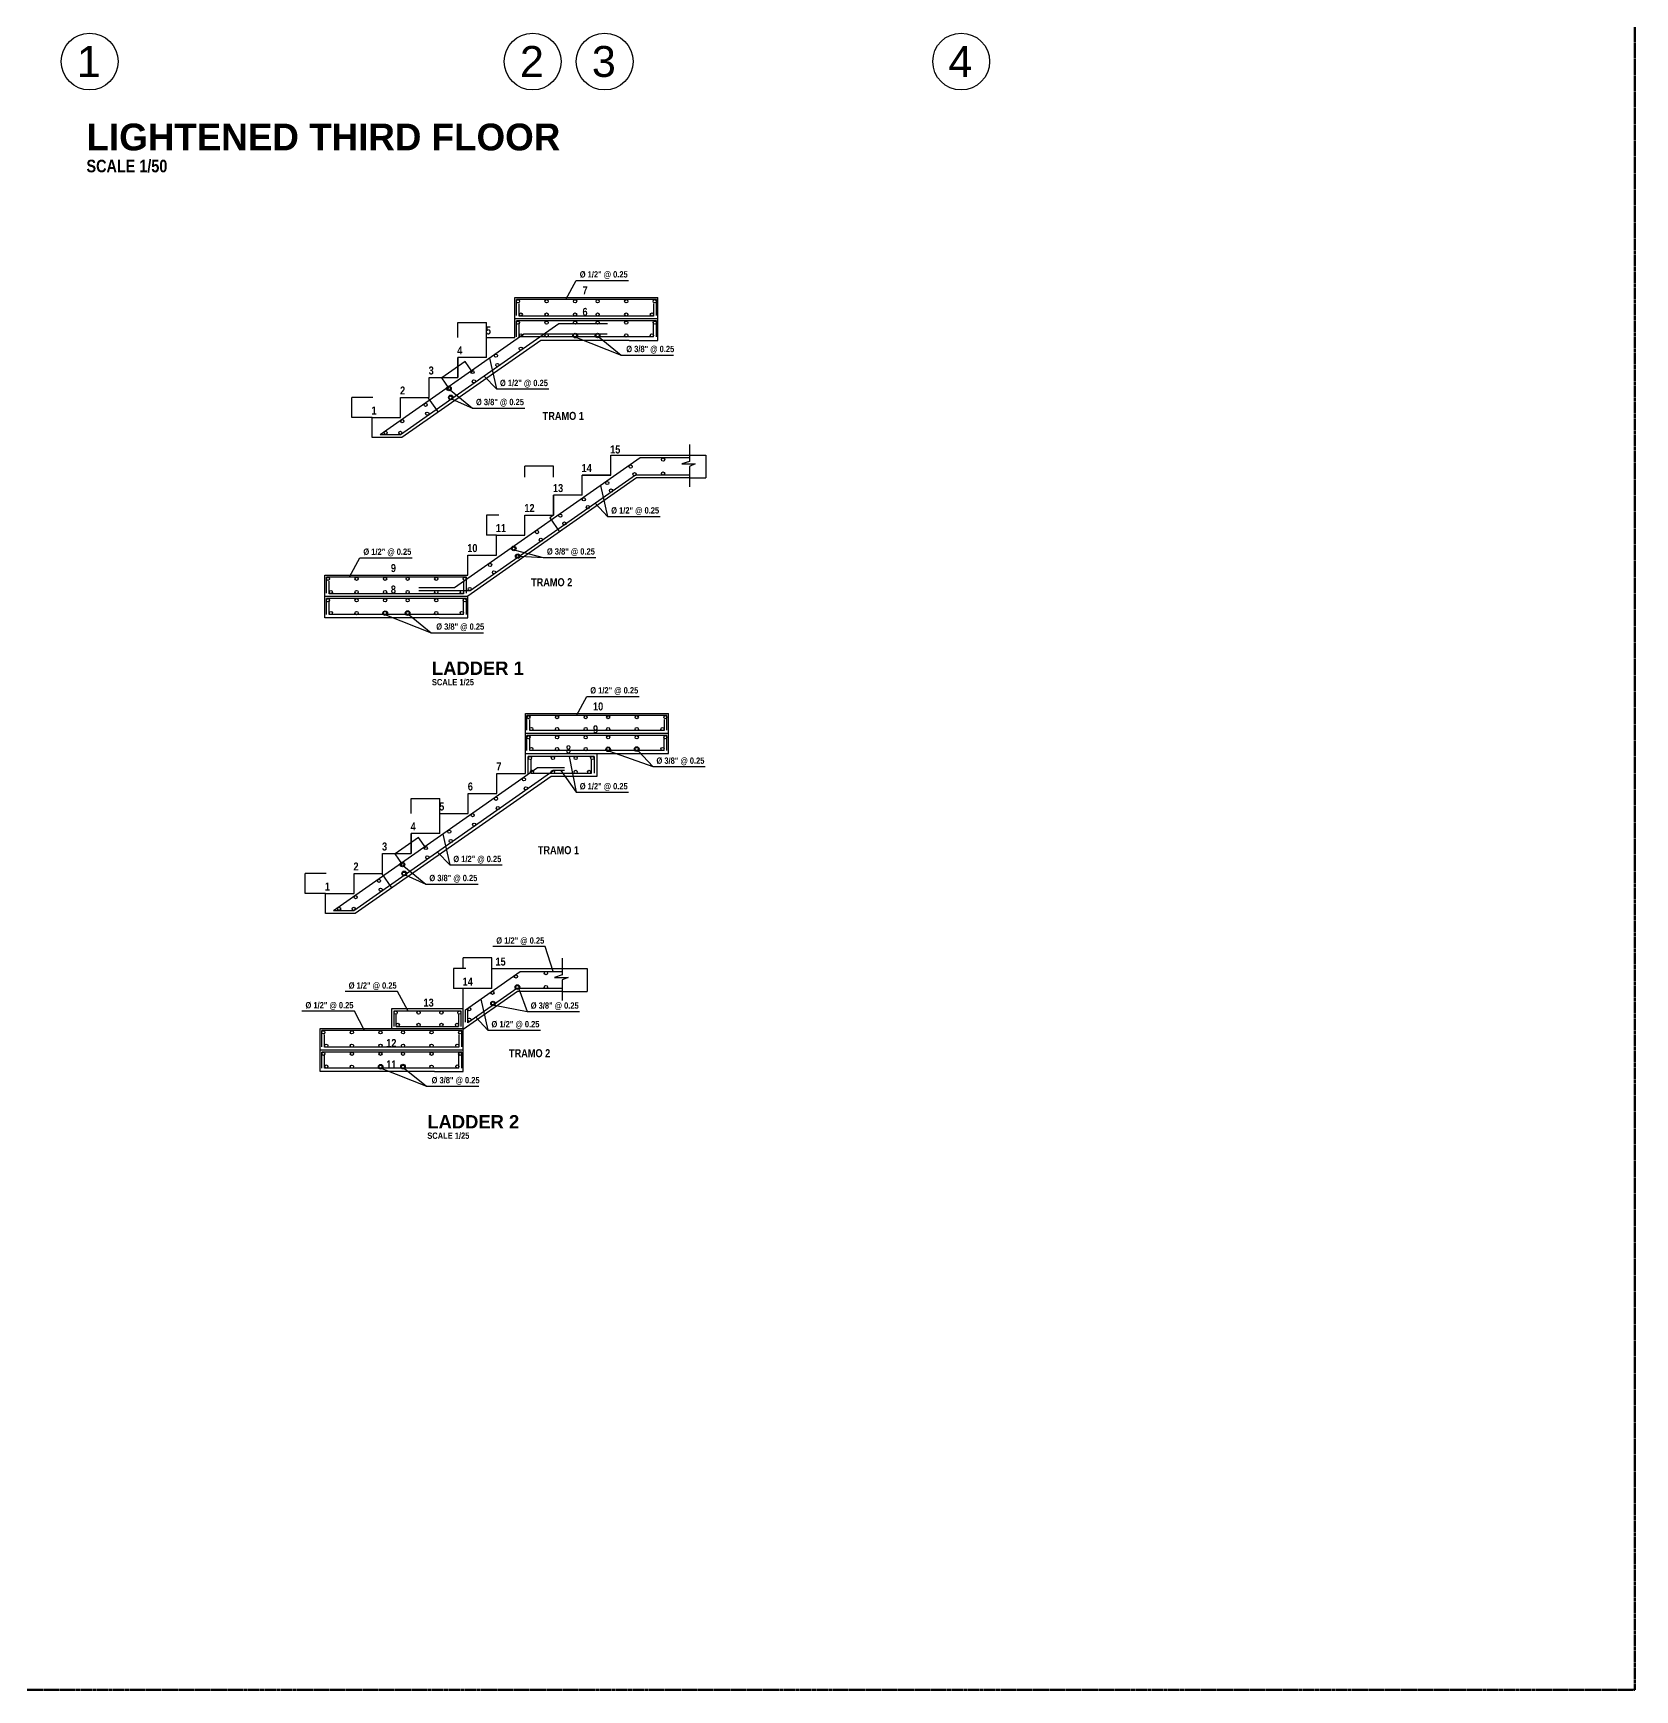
# Model space of a CAD drawing. Header units: millimetres. Extents: x -249630 to 95394, y -188036 to 109963.
# Drawn here: x 81014 to 95027, y -98829 to -84337 of the extents above; entities that cross this region are included whole.
import ezdxf

# ---------------------------------------------------------------- set-up
doc = ezdxf.new("R2010")
doc.units = ezdxf.units.MM
doc.header["$PDMODE"] = 2
doc.linetypes.add('DASHED2', pattern=[9.525, 6.35, -3.175])
for name, color, linetype in [('04', 4, 'Continuous'), ('DETALLES', 3, 'Continuous'), ('EJES', 161, 'Continuous'), ('SOMBRA', 252, 'Continuous'), ('SUBTITULOS', 90, 'Continuous'), ('TEXTOS', 11, 'Continuous'), ('TITULOS', 180, 'Continuous')]:
    doc.layers.add(name, color=color, linetype=linetype)
doc.styles.add('ARIAL', font='arial.ttf', dxfattribs={"height": 0.14})
doc.styles.add('COTAS', font='arial.ttf', dxfattribs={"width": 1.1})
doc.styles.add('DESCRIPCION(E)', font='swisscbi.ttf', dxfattribs={"width": 1.1, "oblique": 15, "height": 0.15})
doc.styles.add('SUBTITULOS(E)', font='swisscbi.ttf', dxfattribs={"oblique": 15, "height": 0.2})
doc.styles.add('TITULOS(E)', font='swisscbi.ttf', dxfattribs={"oblique": 15, "height": 0.23})
doc.dimstyles.new('Copy of COTA1-25', dxfattribs={"dimscale": 0.25, "dimtxt": 0.22, "dimasz": 0.12, "dimexe": 0.08, "dimexo": 0.05, "dimgap": 0.076, "dimtad": 2, "dimtih": 1, "dimtoh": 1, "dimzin": 4, "dimdsep": 46, "dimtxsty": 'COTAS', "dimblk": 'ARCHTICK', "dimcen": -0.1, "dimclrd": 141, "dimclre": 141, "dimclrt": 11, "dimadec": 0, "dimazin": 0, "dimtfac": 1, "dimtix": 1, "dimtmove": 1, "dimatfit": 3, "dimfxl": 1, "dimtolj": 1, "dimtzin": 0, "dimarcsym": 0})

# ---------------------------------------------------------------- blocks, each defined once
blk = doc.blocks.new('_ArchTick')
at = {"color": 0, "linetype": 'ByBlock', "const_width": 0.15}
blk.add_lwpolyline([(-0.5, -0.5), (0.5, 0.5)], dxfattribs=at)
blk = doc.blocks.new('*D512')
at = {"layer": 'Defpoints', "color": 0, "transparency": 16777216}
for p in [(84588, -87353), (84857, -87302), (84652, -87445)]:
    blk.add_point(p, dxfattribs=at)
at = {"layer": 'SOMBRA', "color": 141, "lineweight": -2, "transparency": 16777216}
for p, q in [((84793, -87209), (84588, -87353)), ((84857, -87302), (84793, -87209)), ((84652, -87445), (84588, -87353))]:
    blk.add_line(p, q, dxfattribs=at)
at = {"layer": 'SOMBRA', "color": 141, "lineweight": -2, "transparency": 16777216, "xscale": 0.03, "yscale": 0.03, "zscale": 0.03}
for p, rotation in [((84793, -87209), 34.99202019820901), ((84588, -87353), 214.992020198209)]:
    blk.add_blockref('_ArchTick', p, dxfattribs=dict(at, rotation=rotation))
at = {"layer": 'SOMBRA', "color": 11, "transparency": 16777216, "insert": (84690, -87281), "char_height": 0.055, "attachment_point": 5, "style": 'COTAS'}
blk.add_mtext('\\A1;250.00', dxfattribs=at)
blk = doc.blocks.new('*D513')
at = {"layer": 'Defpoints', "color": 0, "transparency": 16777216}
for p in [(84470, -87530), (84556, -87652), (84557, -87652)]:
    blk.add_point(p, dxfattribs=at)
at = {"layer": 'SOMBRA', "color": 141, "lineweight": -2, "transparency": 16777216}
for p, q in [((84470, -87530), (84471, -87529)), ((84471, -87529), (84557, -87652)), ((84556, -87652), (84557, -87652))]:
    blk.add_line(p, q, dxfattribs=at)
at = {"layer": 'SOMBRA', "color": 141, "lineweight": -2, "transparency": 16777216, "xscale": 0.03, "yscale": 0.03, "zscale": 0.03}
for p, rotation in [((84471, -87529), 124.9920201976844), ((84557, -87652), 304.9920201976843)]:
    blk.add_blockref('_ArchTick', p, dxfattribs=dict(at, rotation=rotation))
at = {"layer": 'SOMBRA', "color": 11, "transparency": 16777216, "insert": (84514, -87590), "char_height": 0.055, "attachment_point": 5, "style": 'COTAS'}
blk.add_mtext('\\A1;150.00', dxfattribs=at)
blk = doc.blocks.new('*D514')
at = {"layer": 'Defpoints', "color": 0, "transparency": 16777216}
for p in [(84979, -86869), (84729, -87000), (84979, -87000)]:
    blk.add_point(p, dxfattribs=at)
at = {"layer": 'SOMBRA', "color": 141, "lineweight": -2, "transparency": 16777216}
for p, q in [((84729, -87000), (84729, -86868)), ((84729, -86869), (84979, -86869)), ((84979, -87000), (84979, -86868))]:
    blk.add_line(p, q, dxfattribs=at)
at = {"layer": 'SOMBRA', "color": 141, "lineweight": -2, "transparency": 16777216, "xscale": 0.03, "yscale": 0.03, "zscale": 0.03, "rotation": 180}
blk.add_blockref('_ArchTick', (84729, -86869), dxfattribs=at)
at = {"layer": 'SOMBRA', "color": 141, "lineweight": -2, "transparency": 16777216, "xscale": 0.03, "yscale": 0.03, "zscale": 0.03}
blk.add_blockref('_ArchTick', (84979, -86869), dxfattribs=at)
at = {"layer": 'SOMBRA', "color": 11, "transparency": 16777216, "insert": (84854, -86868), "char_height": 0.055, "attachment_point": 5, "style": 'COTAS'}
blk.add_mtext('\\A1;250.00', dxfattribs=at)
blk = doc.blocks.new('*D515')
at = {"layer": 'Defpoints', "color": 0, "transparency": 16777216}
for p in [(83801, -87525), (83985, -87525), (83979, -87700)]:
    blk.add_point(p, dxfattribs=at)
at = {"layer": 'SOMBRA', "color": 141, "lineweight": -2, "transparency": 16777216}
for p, q in [((83985, -87525), (83801, -87525)), ((83801, -87700), (83801, -87525)), ((83979, -87700), (83801, -87700))]:
    blk.add_line(p, q, dxfattribs=at)
at = {"layer": 'SOMBRA', "color": 141, "lineweight": -2, "transparency": 16777216, "xscale": 0.03, "yscale": 0.03, "zscale": 0.03}
for p, rotation in [((83801, -87525), 90), ((83801, -87700), 270)]:
    blk.add_blockref('_ArchTick', p, dxfattribs=dict(at, rotation=rotation))
at = {"layer": 'SOMBRA', "color": 11, "transparency": 16777216, "insert": (83801, -87612), "char_height": 0.055, "attachment_point": 5, "style": 'COTAS'}
blk.add_mtext('\\A1;175.00', dxfattribs=at)
blk = doc.blocks.new('*D516')
at = {"layer": 'Defpoints', "color": 0, "transparency": 16777216}
for p in [(85316, -88126), (85316, -88220), (85566, -88220)]:
    blk.add_point(p, dxfattribs=at)
at = {"layer": 'SOMBRA', "color": 141, "lineweight": -2, "transparency": 16777216}
for p, q in [((85316, -88220), (85316, -88126)), ((85566, -88126), (85316, -88126)), ((85566, -88220), (85566, -88126))]:
    blk.add_line(p, q, dxfattribs=at)
at = {"layer": 'SOMBRA', "color": 141, "lineweight": -2, "transparency": 16777216, "xscale": 0.03, "yscale": 0.03, "zscale": 0.03, "rotation": 180}
blk.add_blockref('_ArchTick', (85316, -88126), dxfattribs=at)
at = {"layer": 'SOMBRA', "color": 141, "lineweight": -2, "transparency": 16777216, "xscale": 0.03, "yscale": 0.03, "zscale": 0.03}
blk.add_blockref('_ArchTick', (85566, -88126), dxfattribs=at)
at = {"layer": 'SOMBRA', "color": 11, "transparency": 16777216, "insert": (85441, -88126), "char_height": 0.055, "attachment_point": 5, "style": 'COTAS'}
blk.add_mtext('\\A1;250.00', dxfattribs=at)
blk = doc.blocks.new('*D517')
at = {"layer": 'Defpoints', "color": 0, "transparency": 16777216}
for p in [(85088, -88553), (84981, -88728), (85066, -88728)]:
    blk.add_point(p, dxfattribs=at)
at = {"layer": 'SOMBRA', "color": 141, "lineweight": -2, "transparency": 16777216}
for p, q in [((85088, -88553), (84981, -88553)), ((84981, -88553), (84981, -88728)), ((85066, -88728), (84981, -88728))]:
    blk.add_line(p, q, dxfattribs=at)
at = {"layer": 'SOMBRA', "color": 141, "lineweight": -2, "transparency": 16777216, "xscale": 0.03, "yscale": 0.03, "zscale": 0.03}
for p, rotation in [((84981, -88553), 90), ((84981, -88728), 270)]:
    blk.add_blockref('_ArchTick', p, dxfattribs=dict(at, rotation=rotation))
at = {"layer": 'SOMBRA', "color": 11, "transparency": 16777216, "insert": (84981, -88641), "char_height": 0.055, "attachment_point": 5, "style": 'COTAS'}
blk.add_mtext('\\A1;175.00', dxfattribs=at)
blk = doc.blocks.new('*D518')
at = {"layer": 'Defpoints', "color": 0, "transparency": 16777216}
for p in [(85566, -88553), (85652, -88676), (85620, -88699)]:
    blk.add_point(p, dxfattribs=at)
at = {"layer": 'SOMBRA', "color": 141, "lineweight": -2, "transparency": 16777216}
for p, q in [((85566, -88553), (85534, -88576)), ((85534, -88576), (85620, -88699)), ((85652, -88676), (85620, -88699))]:
    blk.add_line(p, q, dxfattribs=at)
at = {"layer": 'SOMBRA', "color": 141, "lineweight": -2, "transparency": 16777216, "xscale": 0.03, "yscale": 0.03, "zscale": 0.03}
for p, rotation in [((85534, -88576), 124.9920201976844), ((85620, -88699), 304.9920201976843)]:
    blk.add_blockref('_ArchTick', p, dxfattribs=dict(at, rotation=rotation))
at = {"layer": 'SOMBRA', "color": 11, "transparency": 16777216, "insert": (85577, -88637), "char_height": 0.055, "attachment_point": 5, "style": 'COTAS'}
blk.add_mtext('\\A1;150.00', dxfattribs=at)
blk = doc.blocks.new('*D519')
at = {"layer": 'Defpoints', "color": 0, "transparency": 16777216}
for p in [(84180, -91516), (84449, -91465), (84245, -91609)]:
    blk.add_point(p, dxfattribs=at)
at = {"layer": 'SOMBRA', "color": 141, "lineweight": -2, "transparency": 16777216}
for p, q in [((84385, -91373), (84180, -91516)), ((84449, -91465), (84385, -91373)), ((84245, -91609), (84180, -91516))]:
    blk.add_line(p, q, dxfattribs=at)
at = {"layer": 'SOMBRA', "color": 141, "lineweight": -2, "transparency": 16777216, "xscale": 0.03, "yscale": 0.03, "zscale": 0.03}
for p, rotation in [((84385, -91373), 34.99202019820901), ((84180, -91516), 214.992020198209)]:
    blk.add_blockref('_ArchTick', p, dxfattribs=dict(at, rotation=rotation))
at = {"layer": 'SOMBRA', "color": 11, "transparency": 16777216, "insert": (84282, -91445), "char_height": 0.055, "attachment_point": 5, "style": 'COTAS'}
blk.add_mtext('\\A1;250.00', dxfattribs=at)
blk = doc.blocks.new('*D520')
at = {"layer": 'Defpoints', "color": 0, "transparency": 16777216}
for p in [(84062, -91693), (84148, -91816), (84149, -91815)]:
    blk.add_point(p, dxfattribs=at)
at = {"layer": 'SOMBRA', "color": 141, "lineweight": -2, "transparency": 16777216}
for p, q in [((84062, -91693), (84063, -91692)), ((84063, -91692), (84149, -91815)), ((84148, -91816), (84149, -91815))]:
    blk.add_line(p, q, dxfattribs=at)
at = {"layer": 'SOMBRA', "color": 141, "lineweight": -2, "transparency": 16777216, "xscale": 0.03, "yscale": 0.03, "zscale": 0.03}
for p, rotation in [((84063, -91692), 124.992020203513), ((84149, -91815), 304.992020203513)]:
    blk.add_blockref('_ArchTick', p, dxfattribs=dict(at, rotation=rotation))
at = {"layer": 'SOMBRA', "color": 11, "transparency": 16777216, "insert": (84107, -91754), "char_height": 0.055, "attachment_point": 5, "style": 'COTAS'}
blk.add_mtext('\\A1;150.00', dxfattribs=at)
blk = doc.blocks.new('*D521')
at = {"layer": 'Defpoints', "color": 0, "transparency": 16777216}
for p in [(84571, -91032), (84321, -91164), (84571, -91164)]:
    blk.add_point(p, dxfattribs=at)
at = {"layer": 'SOMBRA', "color": 141, "lineweight": -2, "transparency": 16777216}
for p, q in [((84321, -91164), (84321, -91032)), ((84321, -91032), (84571, -91032)), ((84571, -91164), (84571, -91032))]:
    blk.add_line(p, q, dxfattribs=at)
at = {"layer": 'SOMBRA', "color": 141, "lineweight": -2, "transparency": 16777216, "xscale": 0.03, "yscale": 0.03, "zscale": 0.03, "rotation": 180}
blk.add_blockref('_ArchTick', (84321, -91032), dxfattribs=at)
at = {"layer": 'SOMBRA', "color": 141, "lineweight": -2, "transparency": 16777216, "xscale": 0.03, "yscale": 0.03, "zscale": 0.03}
blk.add_blockref('_ArchTick', (84571, -91032), dxfattribs=at)
at = {"layer": 'SOMBRA', "color": 11, "transparency": 16777216, "insert": (84446, -91032), "char_height": 0.055, "attachment_point": 5, "style": 'COTAS'}
blk.add_mtext('\\A1;250.00', dxfattribs=at)
blk = doc.blocks.new('*D522')
at = {"layer": 'Defpoints', "color": 0, "transparency": 16777216}
for p in [(83394, -91689), (83578, -91689), (83571, -91864)]:
    blk.add_point(p, dxfattribs=at)
at = {"layer": 'SOMBRA', "color": 141, "lineweight": -2, "transparency": 16777216}
for p, q in [((83578, -91689), (83394, -91689)), ((83394, -91864), (83394, -91689)), ((83571, -91864), (83394, -91864))]:
    blk.add_line(p, q, dxfattribs=at)
at = {"layer": 'SOMBRA', "color": 141, "lineweight": -2, "transparency": 16777216, "xscale": 0.03, "yscale": 0.03, "zscale": 0.03}
for p, rotation in [((83394, -91689), 90), ((83394, -91864), 270)]:
    blk.add_blockref('_ArchTick', p, dxfattribs=dict(at, rotation=rotation))
at = {"layer": 'SOMBRA', "color": 11, "transparency": 16777216, "insert": (83393, -91776), "char_height": 0.055, "attachment_point": 5, "style": 'COTAS'}
blk.add_mtext('\\A1;175.00', dxfattribs=at)
blk = doc.blocks.new('*D523')
at = {"layer": 'Defpoints', "color": 0, "transparency": 16777216}
for p in [(84776, -92427), (84776, -92520), (85026, -92520)]:
    blk.add_point(p, dxfattribs=at)
at = {"layer": 'SOMBRA', "color": 141, "lineweight": -2, "transparency": 16777216}
for p, q in [((84776, -92520), (84776, -92427)), ((85026, -92427), (84776, -92427)), ((85026, -92520), (85026, -92427))]:
    blk.add_line(p, q, dxfattribs=at)
at = {"layer": 'SOMBRA', "color": 141, "lineweight": -2, "transparency": 16777216, "xscale": 0.03, "yscale": 0.03, "zscale": 0.03, "rotation": 180}
blk.add_blockref('_ArchTick', (84776, -92427), dxfattribs=at)
at = {"layer": 'SOMBRA', "color": 141, "lineweight": -2, "transparency": 16777216, "xscale": 0.03, "yscale": 0.03, "zscale": 0.03}
blk.add_blockref('_ArchTick', (85026, -92427), dxfattribs=at)
at = {"layer": 'SOMBRA', "color": 11, "transparency": 16777216, "insert": (84901, -92427), "char_height": 0.055, "attachment_point": 5, "style": 'COTAS'}
blk.add_mtext('\\A1;250.00', dxfattribs=at)
blk = doc.blocks.new('*D524')
at = {"layer": 'Defpoints', "color": 0, "transparency": 16777216}
for p in [(84798, -92520), (84690, -92695), (84776, -92695)]:
    blk.add_point(p, dxfattribs=at)
at = {"layer": 'SOMBRA', "color": 141, "lineweight": -2, "transparency": 16777216}
for p, q in [((84798, -92520), (84690, -92520)), ((84690, -92520), (84690, -92695)), ((84776, -92695), (84690, -92695))]:
    blk.add_line(p, q, dxfattribs=at)
at = {"layer": 'SOMBRA', "color": 141, "lineweight": -2, "transparency": 16777216, "xscale": 0.03, "yscale": 0.03, "zscale": 0.03}
for p, rotation in [((84690, -92520), 90), ((84690, -92695), 270)]:
    blk.add_blockref('_ArchTick', p, dxfattribs=dict(at, rotation=rotation))
at = {"layer": 'SOMBRA', "color": 11, "transparency": 16777216, "insert": (84690, -92608), "char_height": 0.055, "attachment_point": 5, "style": 'COTAS'}
blk.add_mtext('\\A1;175.00', dxfattribs=at)
blk = doc.blocks.new('*D525')
at = {"layer": 'Defpoints', "color": 0, "transparency": 16777216}
for p in [(85641, -92520), (85641, -92720), (85862, -92720)]:
    blk.add_point(p, dxfattribs=at)
at = {"layer": 'SOMBRA', "color": 141, "lineweight": -2, "transparency": 16777216}
for p, q in [((85641, -92520), (85862, -92520)), ((85862, -92520), (85862, -92720)), ((85641, -92720), (85862, -92720))]:
    blk.add_line(p, q, dxfattribs=at)
at = {"layer": 'SOMBRA', "color": 141, "lineweight": -2, "transparency": 16777216, "xscale": 0.03, "yscale": 0.03, "zscale": 0.03}
for p, rotation in [((85862, -92520), 90), ((85862, -92720), 270)]:
    blk.add_blockref('_ArchTick', p, dxfattribs=dict(at, rotation=rotation))
at = {"layer": 'SOMBRA', "color": 11, "transparency": 16777216, "insert": (85862, -92620), "char_height": 0.055, "attachment_point": 5, "style": 'COTAS'}
blk.add_mtext('\\A1;200.00', dxfattribs=at)
blk = doc.blocks.new('*D526')
at = {"layer": 'Defpoints', "color": 0, "transparency": 16777216}
for p in [(86755, -88028), (86755, -88228), (86899, -88228)]:
    blk.add_point(p, dxfattribs=at)
at = {"layer": 'SOMBRA', "color": 141, "lineweight": -2, "transparency": 16777216}
for p, q in [((86755, -88028), (86899, -88028)), ((86899, -88028), (86899, -88228)), ((86755, -88228), (86899, -88228))]:
    blk.add_line(p, q, dxfattribs=at)
at = {"layer": 'SOMBRA', "color": 141, "lineweight": -2, "transparency": 16777216, "xscale": 0.03, "yscale": 0.03, "zscale": 0.03}
for p, rotation in [((86899, -88028), 90), ((86899, -88228), 270)]:
    blk.add_blockref('_ArchTick', p, dxfattribs=dict(at, rotation=rotation))
at = {"layer": 'SOMBRA', "color": 11, "transparency": 16777216, "insert": (86899, -88128), "char_height": 0.055, "attachment_point": 5, "style": 'COTAS'}
blk.add_mtext('\\A1;200.00', dxfattribs=at)

msp = doc.modelspace()

# ---------------------------------------------------------------- linework, layer by layer
at = {"color": 2, "linetype": 'Continuous'}
for p, q in [((85228.579, -86649.947), (86478.579, -86649.947)), ((85228.579, -86824.947), (85228.579, -86649.947)), ((85228.579, -86999.947), (85228.579, -86824.947)), ((85454.433, -87024.947), (84240.148, -87874.947)), ((84978.579, -87174.947), (84978.579, -86999.947)), ((84978.579, -86999.947), (85228.579, -86999.947)), ((86228.579, -87024.947), (85454.433, -87024.947)), ((84978.579, -87174.947), (84728.579, -87174.947)), ((84728.579, -87174.947), (84728.579, -87349.947)), ((84728.579, -87349.947), (84728.579, -87174.947)), ((84728.579, -87349.947), (84728.579, -87174.947)), ((84728.579, -87174.947), (84728.579, -87349.947)), ((84728.579, -87349.947), (84728.579, -87174.947)), ((84728.579, -87349.947), (84728.579, -87174.947)), ((84478.579, -87524.947), (84478.579, -87349.947)), ((84478.579, -87349.947), (84728.579, -87349.947)), ((84478.579, -87349.947), (84728.579, -87349.947)), ((84228.579, -87524.947), (84478.579, -87524.947)), ((84228.579, -87699.947), (84228.579, -87524.947)), ((83978.579, -87874.947), (83978.579, -87699.947)), ((83978.579, -87699.947), (84228.579, -87699.947)), ((83978.579, -87874.947), (83978.579, -87699.947)), ((84240.148, -87874.947), (83978.579, -87874.947)), ((86066.327, -88203.244), (86066.327, -88028.244)), ((85816.327, -88378.244), (85816.327, -88203.244)), ((85816.327, -88203.244), (86066.327, -88203.244)), ((86066.327, -88203.244), (85816.327, -88203.244)), ((85816.327, -88378.244), (85566.327, -88378.244)), ((85566.327, -88378.244), (85566.327, -88553.244)), ((85566.327, -88553.244), (85566.327, -88378.244)), ((85566.327, -88553.244), (85566.327, -88378.244)), ((85566.327, -88378.244), (85566.327, -88553.244)), ((85566.327, -88553.244), (85566.327, -88378.244)), ((85566.327, -88553.244), (85566.327, -88378.244)), ((85316.327, -88728.244), (85316.327, -88553.244)), ((85316.327, -88553.244), (85566.327, -88553.244)), ((85316.327, -88553.244), (85566.327, -88553.244)), ((85066.327, -88728.244), (85316.327, -88728.244)), ((85066.327, -88903.244), (85066.327, -88728.244)), ((84816.327, -89078.244), (84816.327, -88903.244)), ((84816.327, -88903.244), (85066.327, -88903.244)), ((84816.327, -89078.244), (84816.327, -88903.244)), ((83566.327, -89078.244), (84816.327, -89078.244)), ((83566.327, -89253.244), (83566.327, -89078.244)), ((83566.327, -89453.244), (83566.327, -89253.244)), ((84566.327, -89453.244), (83566.327, -89453.244)), ((85320.829, -90288.578), (86570.829, -90288.578)), ((85320.829, -90451.078), (85320.829, -90288.578)), ((86570.829, -90638.578), (86570.829, -90288.578)), ((85320.829, -90638.578), (85320.829, -90451.078)), ((85320.829, -90813.578), (85320.829, -90638.578)), ((85945.829, -90638.578), (85945.829, -90838.578)), ((85546.684, -90838.578), (83832.398, -92038.578)), ((85070.829, -90988.578), (85070.829, -90813.578)), ((85070.829, -90813.578), (85320.829, -90813.578)), ((85945.829, -90838.578), (85546.684, -90838.578)), ((84820.829, -91163.578), (84820.829, -90988.578)), ((84820.829, -90988.578), (85070.829, -90988.578)), ((84570.829, -91338.578), (84570.829, -91163.578)), ((84570.829, -91163.578), (84820.829, -91163.578)), ((84570.829, -91338.578), (84320.829, -91338.578)), ((84320.829, -91338.578), (84320.829, -91513.578)), ((84320.829, -91513.578), (84320.829, -91338.578)), ((84320.829, -91513.578), (84320.829, -91338.578)), ((84320.829, -91338.578), (84320.829, -91513.578)), ((84320.829, -91513.578), (84320.829, -91338.578)), ((84320.829, -91513.578), (84320.829, -91338.578)), ((84070.829, -91688.578), (84070.829, -91513.578)), ((84070.829, -91513.578), (84320.829, -91513.578)), ((84070.829, -91513.578), (84320.829, -91513.578)), ((83820.829, -91688.578), (84070.829, -91688.578)), ((83820.829, -91863.578), (83820.829, -91688.578)), ((83570.829, -92038.578), (83570.829, -91863.578)), ((83570.829, -91863.578), (83820.829, -91863.578)), ((83570.829, -92038.578), (83570.829, -91863.578)), ((83832.398, -92038.578), (83570.829, -92038.578)), ((85025.956, -92520.456), (85641.461, -92520.456)), ((85025.956, -92695.456), (85025.956, -92520.456)), ((84775.956, -93053.554), (84775.956, -92695.456)), ((84150.956, -93045.456), (84150.956, -92870.456)), ((84150.956, -92870.456), (84775.956, -92870.456)), ((84150.956, -93045.456), (84150.956, -92870.456)), ((83525.956, -93045.456), (84150.956, -93045.456)), ((83525.956, -93220.456), (83525.956, -93045.456)), ((83525.956, -93420.456), (83525.956, -93220.456)), ((84525.956, -93420.456), (83525.956, -93420.456))]:
    msp.add_line(p, q, dxfattribs=at)
at = {"color": 5, "linetype": 'Continuous'}
for p, q in [((86465.914, -86667.447), (85241.243, -86667.447)), ((85241.243, -86807.447), (85241.243, -86667.447)), ((85266.243, -86812.447), (85266.243, -86701.631)), ((86440.914, -86701.257), (86440.914, -86812.447)), ((86465.914, -86807.447), (86465.914, -86667.447)), ((85613.449, -86879.947), (84227.734, -87849.947)), ((86465.914, -86854.947), (85241.243, -86854.947)), ((85241.243, -86994.947), (85241.243, -86854.947)), ((86440.914, -86812.447), (85266.243, -86812.447)), ((85266.243, -86994.947), (85266.243, -86872.632)), ((86039.682, -86879.947), (85613.449, -86879.947)), ((86440.914, -86994.947), (86440.914, -86868.574)), ((86465.914, -86994.947), (86465.914, -86854.947)), ((85305.785, -86969.947), (84048.642, -87849.947)), ((86440.914, -86994.947), (85266.243, -86994.947)), ((86035.411, -86969.947), (85305.785, -86969.947)), ((84227.734, -87849.947), (84048.642, -87849.947)), ((86284.301, -88203.244), (84837.873, -89215.744)), ((86754.503, -88203.244), (86284.301, -88203.244)), ((84803.663, -89095.744), (83578.991, -89095.744)), ((83578.991, -89235.744), (83578.991, -89095.744)), ((84803.663, -89235.744), (84803.663, -89095.744)), ((83603.991, -89240.744), (83603.991, -89129.927)), ((84778.663, -89240.744), (83603.991, -89240.744)), ((84837.873, -89215.744), (84388.551, -89215.744)), ((84778.663, -89129.554), (84778.663, -89240.744)), ((84803.663, -89283.244), (83578.991, -89283.244)), ((83578.991, -89423.244), (83578.991, -89283.244)), ((83603.991, -89423.244), (83603.991, -89300.928)), ((84778.663, -89423.244), (84778.663, -89296.87)), ((84803.663, -89423.244), (84803.663, -89283.244)), ((84778.663, -89423.244), (83603.991, -89423.244)), ((86558.165, -90306.078), (85333.493, -90306.078)), ((85333.493, -90433.578), (85333.493, -90306.078)), ((85358.493, -90438.578), (85358.493, -90340.262)), ((86533.165, -90339.888), (86533.165, -90438.578)), ((86558.165, -90433.578), (86558.165, -90306.078)), ((86558.165, -90481.078), (85333.493, -90481.078)), ((85333.493, -90613.186), (85333.493, -90481.078)), ((86533.165, -90438.578), (85358.493, -90438.578)), ((85358.493, -90613.186), (85358.493, -90498.763)), ((86533.165, -90613.186), (86533.165, -90494.704)), ((86558.165, -90613.186), (86558.165, -90481.078)), ((85345.829, -90813.578), (85345.829, -90663.578)), ((86533.165, -90613.186), (85358.493, -90613.186)), ((85370.829, -90813.578), (85370.829, -90687.368)), ((85895.829, -90689.793), (85895.829, -90813.578)), ((85920.829, -90663.578), (85920.829, -90811.081)), ((85426.607, -90763.578), (83640.892, -92013.578)), ((85569.985, -90788.578), (83819.985, -92013.578)), ((85895.829, -90813.578), (85370.829, -90813.578)), ((85661.218, -90763.578), (85426.607, -90763.578)), ((85661.557, -90788.578), (85569.985, -90788.578)), ((83819.985, -92013.578), (83640.892, -92013.578)), ((85243.931, -92695.456), (84815.956, -92995.037)), ((85641.461, -92695.456), (85243.931, -92695.456)), ((84170.956, -92890.456), (84755.956, -92890.456)), ((84170.956, -93025.456), (84170.956, -92890.456)), ((84795.956, -92987.55), (84795.956, -92880.869)), ((84815.956, -92995.037), (84815.956, -92884.845)), ((84190.956, -93025.456), (84190.956, -92912.736)), ((84763.292, -93062.956), (83538.621, -93062.956)), ((83538.621, -93202.956), (83538.621, -93062.956)), ((83563.621, -93207.956), (83563.621, -93097.139)), ((84738.292, -93096.766), (84738.292, -93207.956)), ((84763.292, -93202.956), (84763.292, -93062.956)), ((84763.292, -93250.456), (83538.621, -93250.456)), ((83538.621, -93390.456), (83538.621, -93250.456)), ((84738.292, -93207.956), (83563.621, -93207.956)), ((83563.621, -93390.456), (83563.621, -93268.14)), ((84738.292, -93390.456), (84738.292, -93264.082)), ((84763.292, -93390.456), (84763.292, -93250.456)), ((84738.292, -93390.456), (83563.621, -93390.456))]:
    msp.add_line(p, q, dxfattribs=at)
at = {"color": 1, "lineweight": -2}
for p, q in [((86754.503, -87935.537), (86754.503, -88085.272)), ((86754.503, -88083.195), (86687.843, -88105.026)), ((86687.843, -88105.026), (86806.913, -88105.26)), ((86806.913, -88105.26), (86754.503, -88127.069)), ((85641.461, -92427.749), (85641.461, -92577.484)), ((85641.461, -92575.407), (85574.8, -92597.238)), ((85574.8, -92597.238), (85693.87, -92597.472)), ((85693.87, -92597.472), (85641.461, -92619.281))]:
    msp.add_line(p, q, dxfattribs=at)
at = {"color": 2, "linetype": 'Continuous'}
for points in [[(86228.579, -87024.947), (86478.579, -87024.947), (86478.579, -86649.947)], [(86066.327, -88028.244), (86754.503, -88028.244)], [(86754.503, -88228.244), (86292.182, -88228.244), (84816.327, -89261.342)], [(84566.327, -89453.244), (84816.327, -89453.244), (84816.327, -89261.342)], [(85320.829, -90638.578), (85320.829, -90638.578)], [(85945.829, -90638.578), (86570.829, -90638.578)], [(85025.956, -92695.456), (84775.956, -92695.456)], [(85641.461, -92720.456), (85251.811, -92720.456), (84775.956, -93053.554)], [(84525.956, -93420.456), (84775.956, -93420.456), (84775.956, -93053.554)]]:
    msp.add_lwpolyline(points, dxfattribs=at)
at = {"color": 5, "linetype": 'Continuous'}
for points in [[(86754.503, -88053.244), (86324.208, -88053.244), (84699.208, -89190.744), (84388.551, -89190.744)], [(85920.829, -90663.578), (85345.829, -90663.578)], [(84795.956, -92880.869), (85275.118, -92545.456), (85641.461, -92545.456)], [(84755.956, -92890.456), (84755.956, -93025.456)], [(84190.956, -93025.456), (84735.956, -93025.456)], [(84735.956, -92913.527), (84735.956, -93025.456)]]:
    msp.add_lwpolyline(points, dxfattribs=at)
at = {"color": 1, "lineweight": -2}
for points in [[(86754.503, -88127.069), (86754.503, -88306.166)], [(85641.461, -92619.281), (85641.461, -92798.377)]]:
    msp.add_lwpolyline(points, dxfattribs=at)
at = {"color": 5, "linetype": 'Continuous', "lineweight": -2, "ltscale": 0.18}
for centre in [(85255.243, -86682.387), (85280.243, -86798.447), (85505.243, -86682.387), (85505.243, -86798.447), (85755.243, -86682.387), (85755.243, -86798.447), (85952.139, -86682.387), (85952.139, -86798.447), (86202.139, -86682.387), (86202.139, -86798.447), (86427.139, -86798.447), (86452.139, -86682.387), (85255.243, -86869.887), (85505.243, -86869.887), (85755.243, -86869.887), (85952.139, -86869.887), (86202.139, -86869.887), (86452.139, -86869.887), (85279.589, -87096.988), (85280.243, -86980.947), (85505.243, -86981.945), (85755.243, -86981.945), (85952.139, -86981.945), (86202.139, -86981.945), (86427.139, -86980.947), (85061.981, -87158.341), (85074.781, -87240.354), (84857.173, -87301.706), (84869.973, -87383.719), (84652.365, -87445.072), (84665.165, -87527.085), (84447.557, -87588.437), (84461.499, -87665.649), (84242.749, -87731.803), (84097.884, -87833.709), (84226.396, -87833.709), (86525.12, -88067.244), (86240.838, -88128.602), (86275.201, -88195.614), (86525.12, -88189.244), (86036.03, -88271.968), (86070.031, -88338.46), (85831.222, -88415.334), (85866.216, -88483.251), (85421.606, -88702.065), (85626.414, -88558.699), (85661.616, -88626.916), (85216.798, -88845.43), (85455.338, -88768.17), (85011.684, -88989.01), (85251.161, -88912.442), (83592.991, -89110.683), (83842.991, -89110.683), (84092.991, -89110.683), (84289.887, -89110.683), (84539.887, -89110.683), (84789.887, -89110.683), (85045.104, -89054.006), (83617.991, -89226.744), (83842.991, -89226.744), (84092.991, -89226.744), (84289.887, -89226.744), (84539.887, -89226.744), (84764.887, -89226.744), (84832.831, -89199.84), (83592.991, -89298.183), (83617.991, -89409.244), (83842.991, -89298.183), (83842.991, -89410.242), (84092.991, -89298.183), (84092.991, -89410.242), (84289.887, -89298.183), (84289.887, -89410.242), (84539.887, -89298.183), (84539.887, -89410.242), (84764.887, -89409.244), (84789.887, -89298.183), (85347.493, -90321.018), (85372.493, -90424.578), (85597.493, -90321.018), (85597.493, -90424.578), (85847.493, -90321.018), (85847.493, -90424.578), (86044.389, -90321.018), (86044.389, -90424.578), (86294.389, -90321.018), (86294.389, -90424.578), (86519.389, -90424.578), (86544.389, -90321.018), (85347.493, -90496.018), (85597.493, -90496.018), (85847.493, -90496.018), (86044.389, -90496.018), (86294.389, -90496.018), (86544.389, -90496.018), (85360.568, -90677.578), (85372.493, -90599.186), (85560.568, -90677.578), (85597.493, -90600.184), (85760.568, -90677.578), (85847.493, -90600.184), (85905.087, -90677.578), (86044.389, -90600.184), (86294.389, -90600.184), (86519.389, -90599.186), (85307.22, -90864.16), (85378.376, -90799.578), (85560.568, -90799.578), (85760.568, -90799.578), (85878.376, -90799.578), (85324.664, -90943.642), (85063.236, -91034.369), (85078.894, -91115.681), (84858.734, -91178.17), (84871.839, -91260.619), (84654.232, -91321.971), (84667.031, -91403.985), (84449.424, -91465.337), (84462.223, -91547.35), (84244.616, -91608.702), (84257.415, -91690.716), (84039.808, -91752.068), (84053.749, -91829.28), (83690.135, -91997.34), (83818.647, -91997.34), (83835, -91895.434), (85237.265, -92588.981), (85499.733, -92559.456), (85032.457, -92732.347), (85249.249, -92680.746), (85499.733, -92681.456), (84185.695, -92904.456), (84385.695, -92904.456), (84585.695, -92904.456), (84741.956, -92904.456), (84828.932, -92874.815), (85035.329, -92824.075), (84203.503, -93012.456), (84385.695, -93012.456), (84585.695, -93012.456), (84721.956, -93012.456), (84830.513, -92967.742), (83552.621, -93077.895), (83577.621, -93193.956), (83802.621, -93077.895), (83802.621, -93193.956), (84052.621, -93077.895), (84052.621, -93193.956), (84249.517, -93077.895), (84249.517, -93193.956), (84499.517, -93077.895), (84499.517, -93193.956), (84724.517, -93193.956), (84749.517, -93077.895), (83552.621, -93265.395), (83802.621, -93265.395), (84052.621, -93265.395), (84249.517, -93265.395), (84499.517, -93265.395), (84749.517, -93265.395), (83577.621, -93376.456), (83802.621, -93377.454), (84052.621, -93377.454), (84249.517, -93377.454), (84499.517, -93377.454), (84724.517, -93376.456)]:
    msp.add_circle(centre, 14, dxfattribs=at)
at = {"layer": '04', "extrusion": (0, 0, -1)}
for points in [[(-85768.012, -86999.501), (-86157.032, -87153.715), (-86615.935, -87153.715)], [(-85965.054, -86997.473), (-86157.032, -87153.715), (-86615.935, -87153.715)], [(-84664.581, -87460.451), (-84856.559, -87616.694), (-85315.463, -87616.694)], [(-84680.841, -87539.432), (-84856.559, -87616.694), (-85315.463, -87616.694)], [(-85231.335, -88859.711), (-85477.094, -88923.467), (-85935.997, -88923.467)], [(-85272.854, -88912.708), (-85477.094, -88923.467), (-85935.997, -88923.467)], [(-84105.453, -89427.797), (-84494.473, -89582.012), (-84953.377, -89582.012)], [(-84302.495, -89425.769), (-84494.473, -89582.012), (-84953.377, -89582.012)], [(-86056.967, -90617.355), (-86435.451, -90753.689), (-86894.355, -90753.689)], [(-86306.138, -90616.286), (-86435.451, -90753.689), (-86894.355, -90753.689)], [(-84256.832, -91624.082), (-84448.81, -91780.325), (-84907.713, -91780.325)], [(-84273.092, -91703.063), (-84448.81, -91780.325), (-84907.713, -91780.325)], [(-85262.891, -92696.943), (-85335.597, -92895.855), (-85794.5, -92895.855)], [(-85049.933, -92840.562), (-85335.597, -92895.855), (-85794.5, -92895.855)], [(-84065.083, -93395.009), (-84454.103, -93549.223), (-84913.006, -93549.223)], [(-84262.125, -93392.981), (-84454.103, -93549.223), (-84913.006, -93549.223)]]:
    msp.add_lwpolyline(points, dxfattribs=at)
at = {"layer": '04'}
for centre in [(85756.84, -86982.676), (85952.139, -86981.945), (84651.666, -87444.924), (84667.927, -87523.905), (85218.421, -88844.183), (85252.658, -88912.708), (84094.282, -89410.972), (84289.581, -89410.242), (86044.053, -90601.827), (86294.08, -90600.085), (84243.917, -91608.555), (84260.177, -91687.536), (85249.976, -92681.415), (85037.018, -92825.034), (84053.911, -93378.184), (84249.21, -93377.454)]:
    msp.add_circle(centre, 20.196, dxfattribs=at)
at = {"layer": 'DETALLES'}
for points in [[(86478.579, -86837.447), (85228.579, -86837.447)], [(84816.327, -89265.744), (83566.327, -89265.744)], [(86570.829, -90463.578), (85320.829, -90463.578)], [(85320.829, -90638.578), (85945.829, -90638.578)], [(84150.956, -93045.456), (84775.956, -93045.456)], [(84775.956, -93232.956), (83525.956, -93232.956)]]:
    msp.add_lwpolyline(points, dxfattribs=at)
at = {"layer": 'EJES'}
for centre in [(81507.714, -84586.047), (85383.953, -84586.047), (86013.226, -84586.047), (89132.714, -84586.047)]:
    msp.add_circle(centre, 248.625, dxfattribs=at)
at = {"layer": 'SOMBRA', "color": 3, "linetype": 'DASHED2', "lineweight": 90}
msp.add_lwpolyline([(52280.3, -98829.085), (95026.507, -98829.085), (95026.507, -55805.993), (52280.3, -55805.993)], close=True, dxfattribs=at)

# ---------------------------------------------------------------- texts
at = {"layer": 'EJES', "style": 'ARIAL'}
for s, p in [('1', (81396.252, -84720.066)), ('2', (85272.491, -84720.066)), ('3', (85901.764, -84720.066)), ('4', (89021.252, -84720.066))]:
    msp.add_text(s, height=270, dxfattribs=at).set_placement(p)
at = {"layer": 'SUBTITULOS', "linetype": 'ByBlock', "style": 'SUBTITULOS(E)'}
for s, p in [('7', (85819.585, -86623.332)), ('6', (85819.585, -86810.832)), ('5', (84973.82, -86973.332)), ('4', (84723.82, -87148.332)), ('3', (84473.82, -87323.332)), ('2', (84223.82, -87498.332)), ('1', (83973.82, -87673.332)), ('TRAMO 1', (85471.234, -87720.545)), ('15', (86061.568, -88014.129)), ('14', (85811.568, -88176.629)), ('13', (85561.568, -88351.629)), ('12', (85311.568, -88526.629)), ('11', (85061.568, -88701.629)), ('10', (84811.568, -88876.629)), ('9', (84143.062, -89051.629)), ('TRAMO 2', (85369.608, -89175.297)), ('8', (84143.062, -89239.129)), ('10', (85911.836, -90261.963)), ('9', (85911.836, -90461.963)), ('8', (85674.418, -90636.963)), ('7', (85066.071, -90786.963)), ('6', (84816.071, -90961.963)), ('5', (84566.071, -91136.963)), ('4', (84316.071, -91311.963)), ('3', (84066.071, -91486.963)), ('TRAMO 1', (85428.811, -91519.197)), ('2', (83816.071, -91661.963)), ('1', (83566.071, -91836.963)), ('15', (85058.596, -92493.841)), ('14', (84771.198, -92668.841)), ('13', (84428.761, -92852.862)), ('12', (84102.692, -93206.341)), ('11', (84102.692, -93393.841)), ('TRAMO 2', (85176.915, -93295.204))]:
    msp.add_text(s, height=70, dxfattribs=at).set_placement(p)
at = {"layer": 'TEXTOS', "linetype": 'ByBlock', "style": 'DESCRIPCION(E)'}
for s, height, p in [('SCALE 1/50', 110, (81480.43, -85554.997)), ('%%C 1/2" @ 0.25', 55, (85795.735, -86474.897)), ('%%C 3/8" @ 0.25', 55, (86202.719, -87127.65)), ('%%C 1/2" @ 0.25', 55, (85097.572, -87425.003)), ('%%C 3/8" @ 0.25', 55, (84887.889, -87591.573)), ('%%C 1/2" @ 0.25', 55, (86070.556, -88539.468)), ('%%C 1/2" @ 0.25', 55, (83902.822, -88900.964)), ('%%C 3/8" @ 0.25', 55, (85508.423, -88898.346)), ('%%C 3/8" @ 0.25', 55, (84540.161, -89555.946)), ('SCALE 1/25', 55, (84502.482, -90041.909)), ('%%C 1/2" @ 0.25', 55, (85887.986, -90113.527)), ('%%C 3/8" @ 0.25', 55, (86466.781, -90728.568)), ('%%C 1/2" @ 0.25', 55, (85795.86, -90952.402)), ('%%C 1/2" @ 0.25', 55, (84689.823, -91588.634)), ('%%C 3/8" @ 0.25', 55, (84480.14, -91755.204)), ('%%C 1/2" @ 0.25', 55, (85065.715, -92301.97)), ('%%C 1/2" @ 0.25', 55, (83774.303, -92695.196)), ('%%C 1/2" @ 0.25', 55, (83396.391, -92867.696)), ('%%C 3/8" @ 0.25', 55, (85366.927, -92870.734)), ('%%C 1/2" @ 0.25', 55, (85023.47, -93033.193)), ('%%C 3/8" @ 0.25', 55, (84499.79, -93523.158)), ('SCALE 1/25', 55, (84462.111, -94009.121))]:
    msp.add_text(s, height=height, dxfattribs=at).set_placement(p)
at = {"layer": 'TITULOS', "linetype": 'ByBlock', "style": 'TITULOS(E)', "width": 1.2}
for s, height, p in [('LIGHTENED THIRD FLOOR', 234, (81480.43, -85362.761)), ('LADDER 1', 117, (84502.482, -89951.21)), ('LADDER 2', 117, (84462.111, -93918.422))]:
    msp.add_text(s, height=height, dxfattribs=at).set_placement(p)

# ---------------------------------------------------------------- dimensions: what is measured, and where the dimension line sits
at = {"layer": 'SOMBRA'}
for base, p1, p2, picture, middle in [((84978.579, -86868.51), (84728.579, -86999.947), (84978.579, -86999.947), '*D514', (84853.579, -86868.463)), ((85316.327, -88126.379), (85566.327, -88220), (85316.327, -88220), '*D516', (85441.327, -88126.332)), ((84570.829, -91032.14), (84320.829, -91163.578), (84570.829, -91163.578), '*D521', (84445.829, -91032.093)), ((84775.956, -92426.834), (85025.956, -92520.456), (84775.956, -92520.456), '*D523', (84900.956, -92426.787))]:
    dim = msp.add_linear_dim(base=base, p1=p1, p2=p2, dimstyle='Copy of COTA1-25', dxfattribs=at)
    dim.commit()
    dim.dimension.update_dxf_attribs({"geometry": picture, "text_midpoint": middle})
for p1, p2, distance, picture, middle in [((84857.173, -87301.706), (84652.365, -87445.072), -112.583, '*D512', (84690.137, -87281.058)), ((84470.084, -87529.543), (84556.103, -87652.428), 1.327, '*D513', (84514.298, -87590.143)), ((85566.327, -88553.244), (85652.346, -88676.128), -39.559, '*D518', (85576.811, -88637.454)), ((84449.424, -91465.337), (84244.616, -91608.702), -112.583, '*D519', (84282.388, -91444.689)), ((84062.334, -91693.174), (84148.354, -91816.059), 1.327, '*D520', (84106.549, -91753.773))]:
    dim = msp.add_aligned_dim(p1=p1, p2=p2, distance=distance, dimstyle='Copy of COTA1-25', dxfattribs=at)
    dim.commit()
    dim.dimension.update_dxf_attribs({"geometry": picture, "text_midpoint": middle})
for base, p1, p2, picture, middle in [((83801.365, -87524.947), (83978.579, -87699.947), (83985.449, -87524.947), '*D515', (83801.224, -87612.447)), ((86899.082, -88228.244), (86754.503, -88028.244), (86754.503, -88228.244), '*D526', (86899.227, -88128.244)), ((84980.803, -88728.244), (85088.491, -88553.244), (85066.327, -88728.244), '*D517', (84980.662, -88640.744)), ((83393.616, -91688.578), (83570.829, -91863.578), (83577.699, -91688.578), '*D522', (83393.474, -91776.078)), ((84690.433, -92695.456), (84798.121, -92520.456), (84775.956, -92695.456), '*D524', (84690.291, -92607.956)), ((85862.073, -92720.456), (85641.461, -92520.456), (85641.461, -92720.456), '*D525', (85862.218, -92620.456))]:
    dim = msp.add_linear_dim(base=base, p1=p1, p2=p2, angle=90, dimstyle='Copy of COTA1-25', dxfattribs=at)
    dim.commit()
    dim.dimension.update_dxf_attribs({"geometry": picture, "text_midpoint": middle})

# ---------------------------------------------------------------- leaders
at = {"layer": '04'}
for points in [[(85675.325, -86667.447), (85764.405, -86500.018), (86223.309, -86500.018)], [(85005.24, -87180.329), (85066.242, -87450.124), (85525.146, -87450.124)], [(84959.382, -87337.794), (85066.242, -87450.124), (85525.146, -87450.124)], [(85978.224, -88294.793), (86039.226, -88564.589), (86498.13, -88564.589)], [(85932.366, -88452.259), (86039.226, -88564.589), (86498.13, -88564.589)], [(83782.411, -89093.515), (83871.492, -88926.085), (84330.395, -88926.085)], [(85767.575, -90306.078), (85856.656, -90138.648), (86315.559, -90138.648)], [(85703.528, -90663.578), (85764.531, -90977.523), (86223.434, -90977.523)], [(85630.046, -90788.578), (85764.531, -90977.523), (86223.434, -90977.523)], [(84597.49, -91343.959), (84658.493, -91613.755), (85117.396, -91613.755)], [(84551.632, -91501.425), (84658.493, -91613.755), (85117.396, -91613.755)], [(85563.318, -92545.456), (85493.289, -92327.091), (85034.386, -92327.091)], [(84290.957, -92887.747), (84201.876, -92720.317), (83742.973, -92720.317)], [(84931.138, -92788.519), (84992.14, -93058.314), (85451.044, -93058.314)], [(83913.045, -93060.247), (83823.965, -92892.817), (83365.061, -92892.817)], [(84885.28, -92945.984), (84992.14, -93058.314), (85451.044, -93058.314)]]:
    msp.add_leader(points, dimstyle='Copy of COTA1-25', override={"dimgap": 0.076, "dimtad": 0}, dxfattribs=at)

doc.saveas('drawing.dxf')
